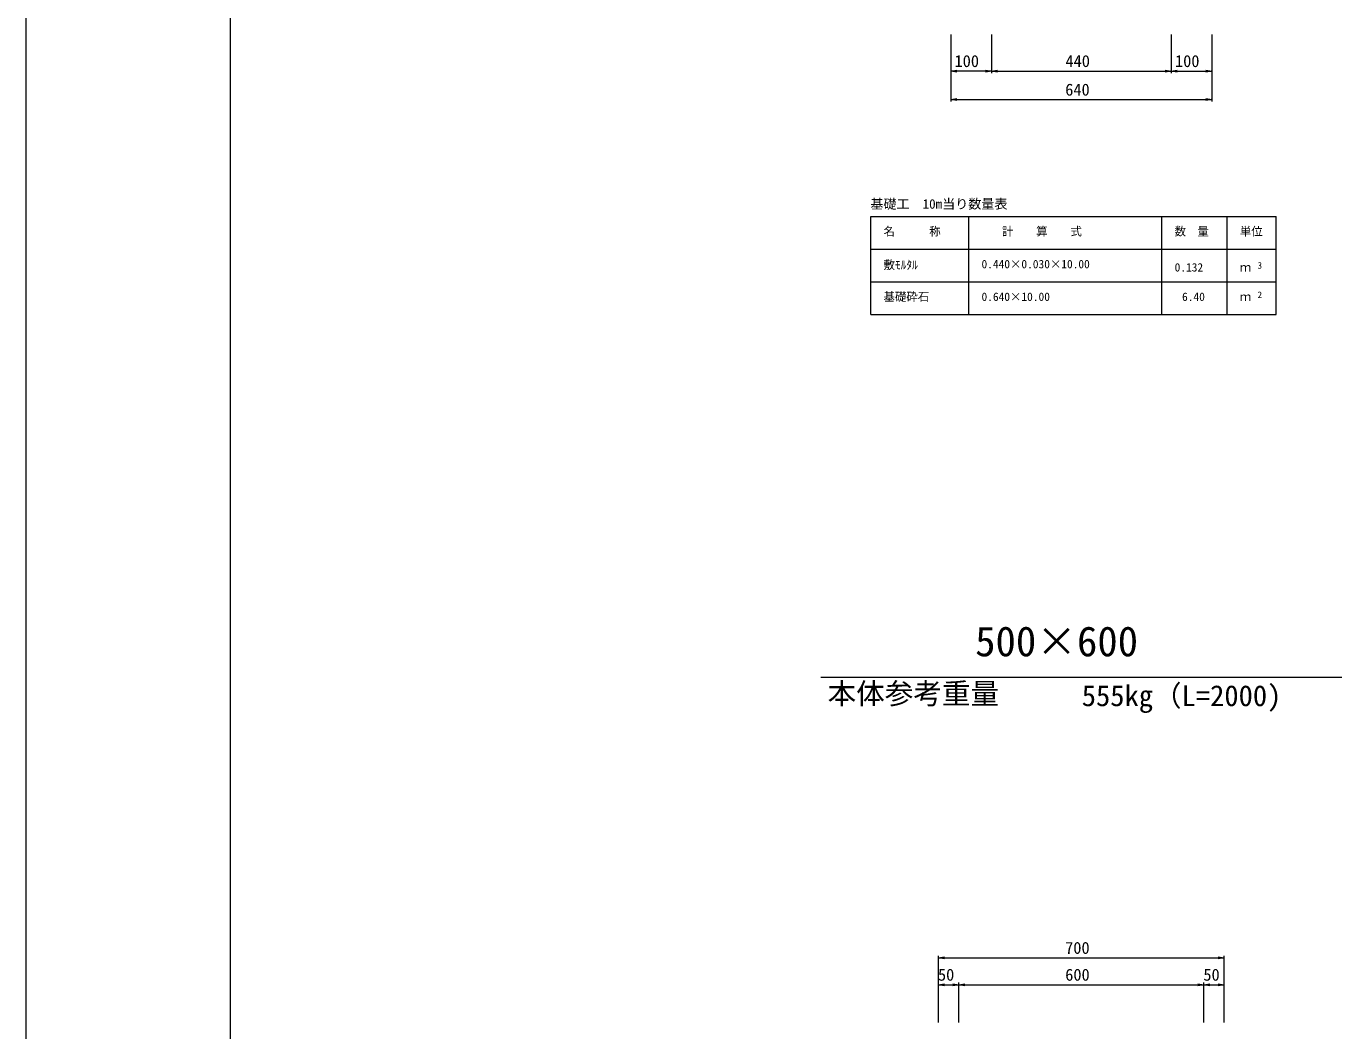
# Model space of a CAD drawing. Units: millimetres on the paper. Extents: x 0 to 841, y 0 to 594.
# Drawn here: x 0 to 161.1, y 162.5 to 285.5 of the extents above; entities that cross this region are included whole.
import ezdxf
from ezdxf.enums import TextEntityAlignment as Align

# ---------------------------------------------------------------- set-up
doc = ezdxf.new("R2010")
doc.units = ezdxf.units.MM
for name, color, linetype, lineweight in [('D-STR-DIM（寸法）', 7, 'Continuous', 18), ('D-STR-HTXT（旗揚げ）', 4, 'Continuous', 18), ('D-TTL(外枠）', 2, 'Continuous', 18), ('DEFPOINTS_2', 8, 'Continuous', 18)]:
    doc.layers.add(name, color=color, linetype=linetype, lineweight=lineweight)
doc.layers.add('D-STR-TXT（文字）', color=7, linetype='Continuous')
doc.styles.add('ＭＳ ゴシック', font='')
doc.styles.get('ＭＳ ゴシック').set_extended_font_data('MS Gothic')

msp = doc.modelspace()

# ---------------------------------------------------------------- linework, layer by layer
at = {"layer": 'D-STR-DIM（寸法）'}
for p, q in [((113.2, 284.539), (113.2, 276.313)), ((113.2, 284.539), (113.2, 279.808)), ((118.2, 284.539), (118.2, 279.808)), ((118.2, 284.539), (118.2, 279.808)), ((140.2, 284.539), (140.2, 279.808)), ((140.2, 284.539), (140.2, 279.808)), ((145.2, 284.539), (145.2, 276.313)), ((145.2, 284.539), (145.2, 279.808)), ((113.2, 280.058), (113.95, 280.183)), ((113.2, 280.058), (113.3, 280.058)), ((113.95, 279.933), (113.2, 280.058)), ((118.1, 280.058), (113.3, 280.058)), ((117.45, 280.183), (118.2, 280.058)), ((118.2, 280.058), (117.45, 279.933)), ((118.2, 280.058), (118.1, 280.058)), ((118.2, 280.058), (118.95, 280.183)), ((118.2, 280.058), (118.3, 280.058)), ((118.95, 279.933), (118.2, 280.058)), ((118.3, 280.058), (140.1, 280.058)), ((139.45, 280.183), (140.2, 280.058)), ((140.2, 280.058), (139.45, 279.933)), ((140.2, 280.058), (140.1, 280.058)), ((140.2, 280.058), (140.95, 280.183)), ((140.2, 280.058), (140.3, 280.058)), ((140.95, 279.933), (140.2, 280.058)), ((140.3, 280.058), (145.1, 280.058)), ((144.45, 280.183), (145.2, 280.058)), ((145.2, 280.058), (144.45, 279.933)), ((145.2, 280.058), (145.1, 280.058)), ((113.2, 276.563), (113.95, 276.688)), ((113.2, 276.563), (113.3, 276.563)), ((113.95, 276.438), (113.2, 276.563)), ((113.3, 276.563), (145.1, 276.563)), ((144.45, 276.688), (145.2, 276.563)), ((145.2, 276.563), (144.45, 276.438)), ((145.2, 276.563), (145.1, 276.563)), ((111.7, 163.532), (111.7, 171.703)), ((111.7, 171.453), (112.45, 171.578)), ((111.7, 171.453), (111.8, 171.453)), ((112.45, 171.328), (111.7, 171.453)), ((111.8, 171.453), (146.6, 171.453)), ((145.95, 171.578), (146.7, 171.453)), ((146.7, 171.453), (145.95, 171.328)), ((146.7, 171.453), (146.6, 171.453)), ((146.7, 163.532), (146.7, 171.703)), ((111.7, 163.532), (111.7, 168.415)), ((111.7, 168.165), (112.45, 168.29)), ((111.7, 168.165), (111.8, 168.165)), ((112.45, 168.04), (111.7, 168.165)), ((111.8, 168.165), (114.1, 168.165)), ((113.45, 168.29), (114.2, 168.165)), ((114.2, 168.165), (113.45, 168.04)), ((114.2, 168.165), (114.1, 168.165)), ((114.2, 163.532), (114.2, 168.415)), ((114.2, 163.532), (114.2, 168.415)), ((114.2, 168.165), (114.95, 168.29)), ((114.2, 168.165), (114.3, 168.165)), ((114.95, 168.04), (114.2, 168.165)), ((114.3, 168.165), (144.1, 168.165)), ((143.45, 168.29), (144.2, 168.165)), ((144.2, 168.165), (143.45, 168.04)), ((144.2, 168.165), (144.1, 168.165)), ((144.2, 163.532), (144.2, 168.415)), ((144.2, 163.532), (144.2, 168.415)), ((144.2, 168.165), (144.95, 168.29)), ((144.2, 168.165), (144.3, 168.165)), ((144.95, 168.04), (144.2, 168.165)), ((144.3, 168.165), (146.6, 168.165)), ((145.95, 168.29), (146.7, 168.165)), ((146.7, 168.165), (145.95, 168.04)), ((146.7, 168.165), (146.6, 168.165)), ((146.7, 163.532), (146.7, 168.415))]:
    msp.add_line(p, q, dxfattribs=at)
at = {"layer": 'D-STR-HTXT（旗揚げ）'}
for p, q in [((103.407, 262.237), (153.047, 262.237)), ((103.407, 250.237), (103.407, 262.237)), ((115.407, 250.237), (115.407, 262.237)), ((139.047, 250.237), (139.047, 262.237)), ((147.047, 250.237), (147.047, 262.237)), ((147.047, 250.237), (147.047, 262.237)), ((153.047, 250.237), (153.047, 262.237)), ((103.407, 258.237), (153.047, 258.237)), ((103.407, 254.237), (153.047, 254.237)), ((103.407, 250.237), (153.047, 250.237)), ((97.3, 205.838), (161.084, 205.838))]:
    msp.add_line(p, q, dxfattribs=at)
at = {"layer": 'D-TTL(外枠）'}
msp.add_line((25, 20), (25, 574), dxfattribs=at)
at = {"layer": 'DEFPOINTS_2'}
msp.add_line((0, 0), (0, 594), dxfattribs=at)

# ---------------------------------------------------------------- texts
at = {"layer": 'D-STR-DIM（寸法）', "style": 'ＭＳ ゴシック'}
for s, p in [('100', (113.675, 280.108)), ('440', (127.261, 280.108)), ('100', (140.675, 280.108)), ('640', (127.23, 276.613)), ('700', (127.22, 171.503)), ('50', (111.645, 168.215)), ('600', (127.23, 168.215)), ('50', (144.145, 168.215))]:
    msp.add_text(s, height=1.466, dxfattribs=at).set_placement(p, align=Align.BOTTOM_LEFT)
at = {"layer": 'D-STR-TXT（文字）', "style": 'ＭＳ ゴシック'}
for s, height, p in [('基礎工\u300010m当り数量表', 1.173, (103.363, 262.847)), ('名\u3000\u3000\u3000称', 1.026, (104.976, 259.598)), ('計\u3000\u3000算\u3000\u3000式', 1.026, (119.473, 259.598)), ('数\u3000量', 1.026, (140.616, 259.598)), ('単位', 1.026, (148.616, 259.598)), ('敷ﾓﾙﾀﾙ', 1.026, (104.976, 255.492)), ('0.440×0.030×10.00', 1.026, (116.976, 255.598)), ('0.132', 1.026, (140.626, 255.198)), ('ｍ', 1.026, (148.616, 255.198)), ('3', 0.821, (150.777, 255.6)), ('基礎砕石', 1.026, (104.976, 251.598)), ('0.640×10.00', 1.026, (116.976, 251.598)), ('6.40', 1.026, (141.536, 251.598)), ('2', 0.821, (150.777, 252)), ('ｍ', 1.026, (148.616, 251.598)), ('500×600', 3.666, (116.197, 207.287)), ('本体参考重量', 2.566, (98.131, 201.771)), ('555kg（L=2000)', 2.566, (129.251, 201.508))]:
    msp.add_text(s, height=height, dxfattribs=at).set_placement(p, align=Align.BOTTOM_LEFT)

doc.saveas('drawing.dxf')
